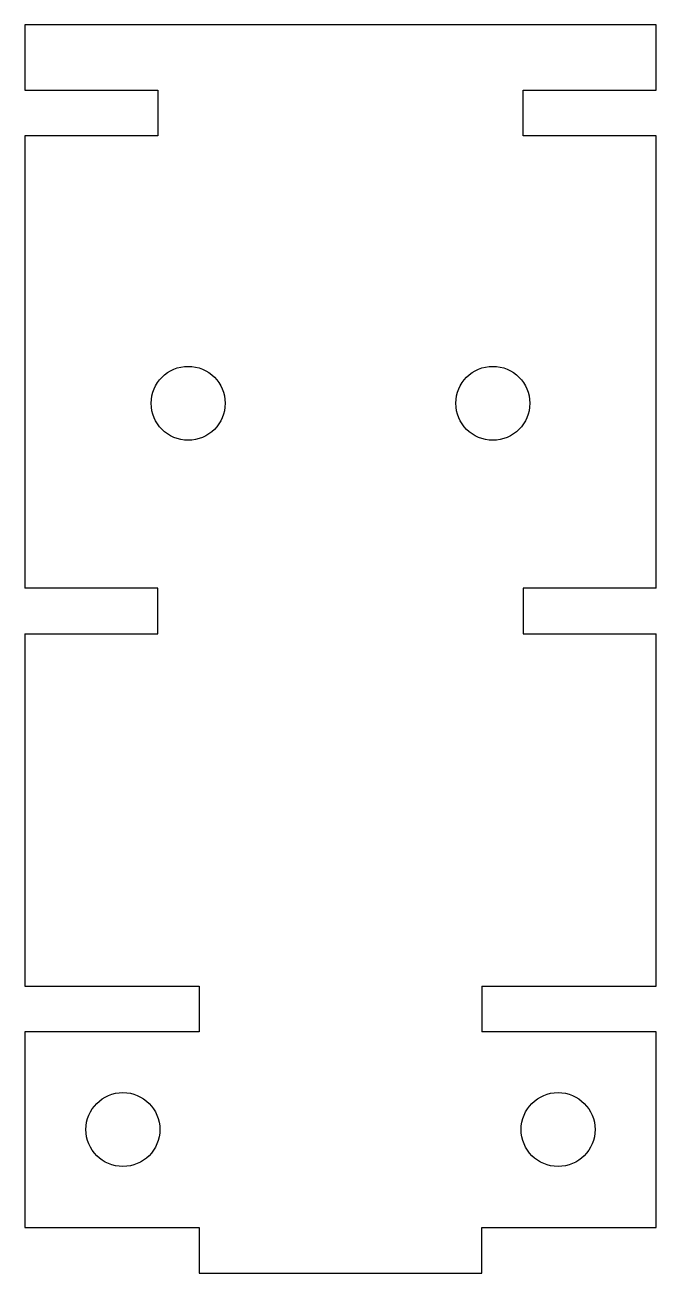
# Model space of a CAD drawing. Header units: millimetres. Extents: x 0 to 29, y -13.2 to 44.2.
import ezdxf

# ---------------------------------------------------------------- set-up
doc = ezdxf.new("R2010")
doc.units = ezdxf.units.MM

msp = doc.modelspace()

# ---------------------------------------------------------------- linework, layer by layer
at = {"color": 7, "linetype": 'Continuous', "lineweight": 25}
for p, q in [((0, 44.2), (0, 41.2)), ((29, 44.2), (0, 44.2)), ((29, 41.2), (29, 44.2)), ((0, 41.2), (6.1, 41.2)), ((6.1, 41.2), (6.1, 39.1)), ((22.9, 41.2), (29, 41.2)), ((22.9, 39.1), (22.9, 41.2)), ((0, 39.1), (0, 18.3)), ((6.1, 39.1), (0, 39.1)), ((29, 39.1), (22.9, 39.1)), ((29, 18.3), (29, 39.1)), ((6.1, 18.3), (0, 18.3)), ((6.1, 16.2), (6.1, 18.3)), ((29, 18.3), (22.9, 18.3)), ((22.9, 18.3), (22.9, 16.2)), ((0, 16.2), (6.1, 16.2)), ((0, 16.2), (0, 0)), ((22.9, 16.2), (29, 16.2)), ((29, 0), (29, 16.2)), ((0, 0), (8, 0)), ((8, 0), (8, -2.1)), ((21, 0), (29, 0)), ((21, 0), (21, -2.1)), ((0, -2.1), (0, -11.1)), ((8, -2.1), (0, -2.1)), ((29, -2.1), (21, -2.1)), ((29, -11.1), (29, -2.1)), ((0, -11.1), (8, -11.1)), ((8, -11.1), (8, -13.2)), ((21, -11.1), (29, -11.1)), ((21, -13.2), (21, -11.1)), ((8, -13.2), (21, -13.2))]:
    msp.add_line(p, q, dxfattribs=at)
for centre in [(7.5, 26.8), (21.5, 26.8), (4.5, -6.6), (24.5, -6.6)]:
    msp.add_circle(centre, 1.7, dxfattribs=at)

doc.saveas('drawing.dxf')
